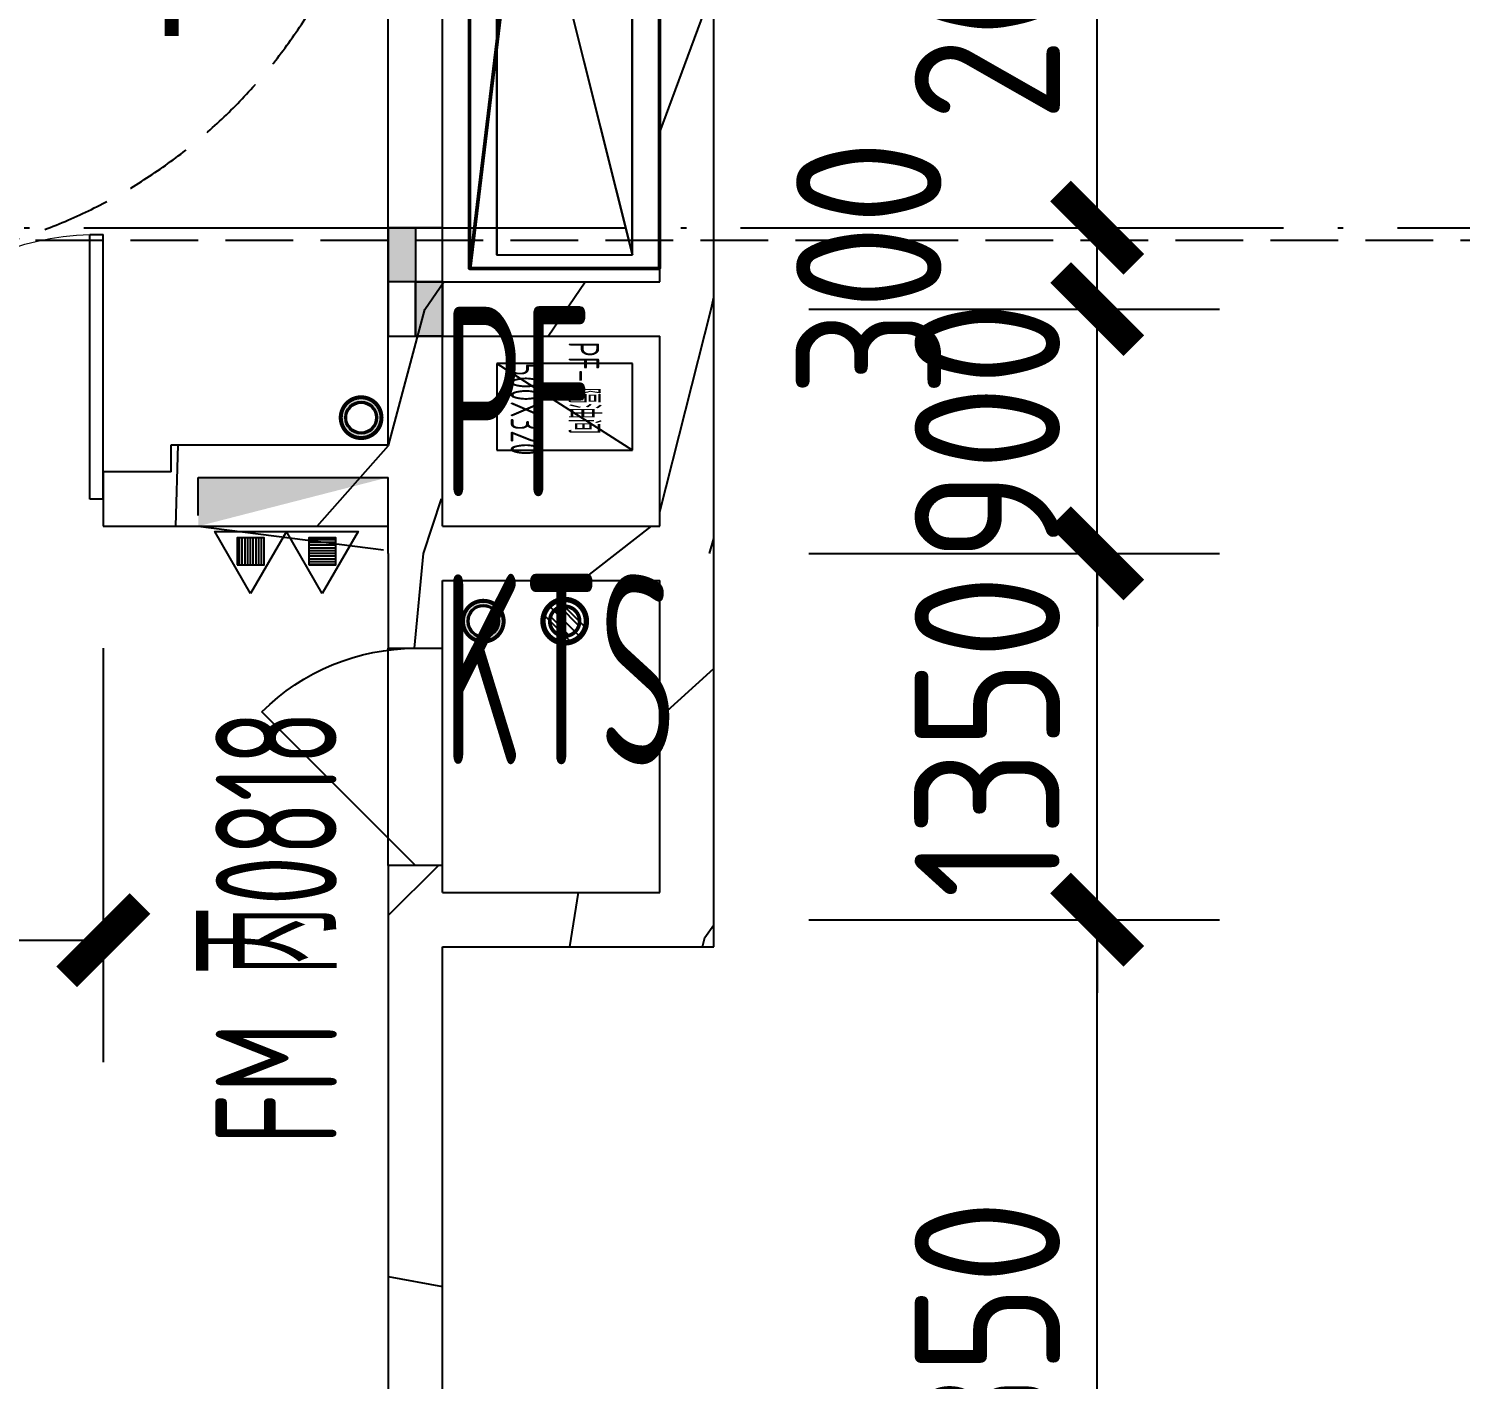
# Model space of a CAD drawing. Header units: inches. Extents: x 0 to 1813292486, y 0 to 3473589894.
# Drawn here: x 600425661 to 600430936, y 3473239974 to 3473244952 of the extents above; entities that cross this region are included whole.
import ezdxf
from ezdxf.enums import TextEntityAlignment as Align

# ---------------------------------------------------------------- set-up
doc = ezdxf.new("R2010")
doc.units = ezdxf.units.IN
doc.header["$LTSCALE"] = 1000
doc.header["$MEASUREMENT"] = 0
for name, pattern in [('AX-MALL-DIM-P02$0$DASH', [0.35, 0.25, -0.1]), ('AX-MALL-GIRD-200$0$DOTE', [2.4200000000000004, 2, -0.2, 0.02, -0.2]), ('AX-MALL-WALL-P02-QT$0$DASH', [0.35, 0.25, -0.1]), ('PX-MALL-P02-LG$0$DASHED', [0.75, 0.5, -0.25])]:
    doc.linetypes.add(name, pattern=pattern)
for name, color, linetype in [('A-Anno-Note', 241, 'Continuous'), ('AX-MALL-DIM-P02$0$A-Anno-Dims', 3, 'Continuous'), ('AX-MALL-DIM-P02$0$A-Detl-Patt', 8, 'Continuous'), ('AX-MALL-DIM-P02$0$A-Detl-Thin', 131, 'Continuous'), ('AX-MALL-GIRD-200$0$A-Grid', 222, 'AX-MALL-GIRD-200$0$DOTE'), ('AX-MALL-P02-200$0$A-Anno-Note', 241, 'Continuous'), ('AX-MALL-WALL-P02$0$A-Anno-Note', 241, 'Continuous'), ('AX-MALL-WALL-P02-QT$0$A-Accs', 181, 'Continuous'), ('AX-MALL-WALL-P02-QT$0$A-Anno-Dims', 3, 'Continuous'), ('AX-MALL-WALL-P02-QT$0$A-Anno-Note', 241, 'Continuous'), ('AX-MALL-WALL-P02-QT$0$A-Detl-Patt', 8, 'Continuous'), ('AX-MALL-WALL-P02-QT$0$A-Detl-Thin', 131, 'Continuous'), ('AX-MALL-WALL-P02-QT$0$A-Strs', 151, 'Continuous'), ('AX-MALL-WALL-P02-QT$0$A-Wall', 2, 'Continuous'), ('AX-MALL-WALL-P02-QT$0$A-Wall-Patt', 13, 'Continuous'), ('AX-MALL-WALL-P02-QT$0$A-Wind', 4, 'Continuous'), ('AX-MALL-WORD-P02$0$A-Wind-Iden', 11, 'Continuous'), ('AX-MALL-ZTKD-P02$0$A-Anno-Note', 241, 'Continuous'), ('MX-MALL-P02-LG$0$M-VT-DUCT-EAD', 4, 'Continuous'), ('MX-MALL-P02-LG$0$M-VT-DUCT-FLG', 40, 'Continuous'), ('MX-MALL-P02-LG$0$M-VT-TEXT', 21, 'Continuous'), ('PX-MALL-P02-LG$0$P-Drain-Fldr', 4, 'Continuous'), ('PX-MALL-P02-LG$0$P-Drain-Fldr-ARCH', 161, 'Continuous'), ('PX-MALL-P02-LG$0$P-Drain-Fldr-W100', 4, 'Continuous'), ('PX-MALL-P02-LG$0$P-Drain-Fldr-W50', 4, 'Continuous'), ('PX-MALL-P02-LG$0$P-Exsh', 31, 'Continuous'), ('PX-MALL-P02-LG$0$P-Hydt-Boxx', 221, 'Continuous'), ('PX-MALL-P02-LG$0$P-Hydt-Pipe', 221, 'Continuous'), ('PX-MALL-P02-LG$0$P-Pipe-Risr', 7, 'Continuous'), ('PX-MALL-P02-LG$0$P-Pipe-Risr-Arch', 6, 'Continuous'), ('PX-MALL-P02-LG$0$P-Pipe-Risr-W100', 6, 'Continuous'), ('PX-MALL-P02-LG$0$P-Pipe-Risr-W50', 6, 'Continuous'), ('PX-MALL-P02-LG$0$P-Wast-Pipe', 143, 'PX-MALL-P02-LG$0$DASHED'), ('SX-MALL-LT-TZ-2F(T)$0$SX-S1-TZ-(2F~3F)$0$TZ', 255, 'Continuous'), ('SX-MALL-LT-TZ-2F(T)$0$SX-S1-TZ-（-2F~-1F）$0$S-PATT-SOLD', 251, 'Continuous'), ('SX-MALL-NTKD-L-2F$0$S-HOLE', 5, 'Continuous'), ('SX-MALL-TZ-2F~3F$0$S-DIMS', 81, 'Continuous')]:
    doc.layers.add(name, color=color, linetype=linetype)
doc.styles.add('AX-MALL-DIM-P02$0$_TCH_DIM_T3', font='gbenor.shx')
doc.styles.add('AX-MALL-WALL-P02-QT$0$_TCH_DIM', font='gbenor.shx')
doc.styles.add('AX-MALL-WALL-P02-QT$0$STANDARD', font='gbenor.shx', dxfattribs={"bigfont": 'gbcbig.shx'})
doc.styles.add('AX-MALL-WORD-P02$0$_TCH_WINDOW', font='gbenor.shx', dxfattribs={"bigfont": 'gbcbig.shx'})
doc.styles.add('MX-MALL-P02-LG$0$_THVAC_WIN', font='gbenor.shx', dxfattribs={"bigfont": 'gbcbig.shx'})
doc.styles.add('PX-MALL-P02-LG$0$jzfz', font='gbenor.shx', dxfattribs={"bigfont": 'gbcbig.shx'})
doc.dimstyles.new('AX-MALL-DIM-P02$0$_TCH_ARCH&&180', dxfattribs={"dimtxt": 535.5, "dimasz": 270, "dimexe": 450, "dimexo": 450, "dimgap": 137.25, "dimtad": 1, "dimdec": 0, "dimzin": 0, "dimdsep": 46, "dimtxsty": 'AX-MALL-DIM-P02$0$_TCH_DIM_T3', "dimblk": 'AX-MALL-DIM-P02$0$_ArchTick', "dimcen": 0.09, "dimclrt": 7, "dimazin": 2, "dimtfac": 1, "dimtdec": 0, "dimtix": 1, "dimtmove": 2, "dimatfit": 3, "dimfxl": 500, "dimtolj": 1, "dimtzin": 0, "dimarcsym": 0})
pattern_1 = [(45, (0, 359.0227), (-353.55353201463, 353.55353201463), [])]

# ---------------------------------------------------------------- blocks, each defined once
blk = doc.blocks.new('AX-MALL-WORD-P02')
at = {"layer": 'AX-MALL-WORD-P02$0$A-Wind-Iden', "style": 'AX-MALL-WORD-P02$0$_TCH_WINDOW', "width": 0.7}
for s, height, p in [('0818', 446.25, (600250033.8630092, 3473153109.699843)), ('丙', 506.3829787234042, (600249943.7859184, 3473152867.901194)), ('FM', 446.25, (600249725.6901741, 3473152282.455373))]:
    blk.add_text(s, height=height, rotation=69.5681615432346, dxfattribs=at).set_placement(p)
blk = doc.blocks.new('AX-MALL-GIRD-200')
at = {"layer": 'AX-MALL-GIRD-200$0$A-Grid'}
blk.add_line((600229622.1740841, 3473163378.493353), (600587518.1781827, 3473030051.730071), dxfattribs=at)
blk = doc.blocks.new('MX-MALL-P02-LG')
at = {"layer": 'MX-MALL-P02-LG$0$M-VT-DUCT-EAD'}
for p, q in [((600252120.2007791, 3473157024.875878), (600251422.0151142, 3473155150.699585)), ((600252120.7498498, 3473157024.671335), (600251422.564185, 3473155150.495042)), ((600251890.5591874, 3473154976.153169), (600252588.7448523, 3473156850.329462)), ((600251891.1082582, 3473154975.948626), (600252589.293923, 3473156850.124918)), ((600251422.0151142, 3473155150.699585), (600251890.5591874, 3473154976.153169)), ((600251422.564185, 3473155150.495042), (600251891.1082582, 3473154975.948626)), ((600251283.1984646, 3473154775.522157), (600251171.4887576, 3473154475.65395)), ((600251751.7425375, 3473154600.975739), (600251283.1984646, 3473154775.522157)), ((600251640.0328305, 3473154301.107533), (600251751.7425375, 3473154600.975739)), ((600251171.4887576, 3473154475.65395), (600251640.0328305, 3473154301.107533))]:
    blk.add_line(p, q, dxfattribs=at)
at = {"layer": 'MX-MALL-P02-LG$0$M-VT-DUCT-FLG'}
for p, q in [((600252120.2007791, 3473157024.875878), (600251890.5591874, 3473154976.153169)), ((600252120.7498498, 3473157024.671335), (600251891.1082582, 3473154975.948626)), ((600251283.1984646, 3473154775.522157), (600251640.0328305, 3473154301.107533))]:
    blk.add_line(p, q, dxfattribs=at)
at = {"layer": 'MX-MALL-P02-LG$0$M-VT-TEXT', "style": 'MX-MALL-P02-LG$0$_THVAC_WIN', "width": 0.7}
for s, p in [('500X320', (600251331.7006187, 3473154759.382869, -8999.999999999996)), ('PF-', (600251558.9360504, 3473154758.412756, -8999.999999999996)), ('隔油间', (600251499.5460796, 3473154598.989153, -8999.999999999996))]:
    blk.add_text(s, height=112.658227848101, rotation=249.5681611620585, dxfattribs=at).set_placement(p)
blk = doc.blocks.new('SX-MALL-LT-TZ-2F(T)$0$SX-S1-TZ-（-2F~-1F）$0$55')
at = {"layer": 'SX-MALL-LT-TZ-2F(T)$0$SX-S1-TZ-（-2F~-1F）$0$S-PATT-SOLD'}
h = blk.add_hatch(color=251, dxfattribs=at)
h.dxf.hatch_style = 1
h.paths.add_polyline_path([(-77686.27864599228, -69171.32194757462), (-77486.27864456177, -69171.3219474554), (-77486.27864456177, -69271.32194751501), (-77686.27864551544, -69271.32194757462)])
h = blk.add_hatch(color=251, dxfattribs=at)
h.dxf.hatch_style = 1
h.paths.add_polyline_path([(-77886.27864646912, -69271.32194751501), (-77686.2786450386, -69271.32194751501), (-77686.27864456177, -69371.3219473958), (-77886.27864551544, -69371.3219473958)])
for p, q in [((-77686.2786450386, -69171.32194757462), (-77686.27864456177, -69371.3219474554)), ((-77886.27864551544, -69271.32194751501), (-77486.27864456177, -69271.32194751501))]:
    blk.add_line(p, q)
for points in [[(-77886.27864408493, -69371.32194751501), (-77486.27864408493, -69371.3219474554), (-77486.27864408493, -69171.3219474554), (-77886.27864456177, -69171.32194757462)], [(-77686.27864599228, -69171.32194757462), (-77486.27864456177, -69171.3219474554), (-77486.27864456177, -69271.32194751501), (-77686.27864551544, -69271.32194757462)], [(-77886.27864646912, -69271.32194751501), (-77686.2786450386, -69271.32194751501), (-77686.27864456177, -69371.3219473958), (-77886.27864551544, -69371.3219473958)]]:
    blk.add_lwpolyline(points, close=True)
blk = doc.blocks.new('SX-MALL-LT-TZ-2F(T)')
at = {"layer": 'SX-MALL-LT-TZ-2F(T)$0$SX-S1-TZ-(2F~3F)$0$TZ', "rotation": 249.5681613253223}
blk.add_blockref('SX-MALL-LT-TZ-2F(T)$0$SX-S1-TZ-（-2F~-1F）$0$55', (600288900.685522, 3473058180.295213), dxfattribs=at)
blk = doc.blocks.new('SX-MALL-TZ-2F~3F')
at = {"layer": 'SX-MALL-TZ-2F~3F$0$S-DIMS', "rotation": 1.387142046460944e-06}
blk.add_blockref('SX-MALL-LT-TZ-2F(T)', (84.08594870567322, -14.53440642356873), dxfattribs=at)
blk = doc.blocks.new('SX-MALL-NTKD-L-2F')
at = {"layer": 'SX-MALL-NTKD-L-2F$0$S-HOLE', "lineweight": 50, "elevation": 2999.999999999998}
blk.add_lwpolyline([(600252043.9464222, 3473157106.6394), (600252699.9081191, 3473156862.27442), (600251966.8131707, 3473154894.389307), (600251310.8514737, 3473155138.754287)], close=True, dxfattribs=at)
blk.add_lwpolyline([(600252699.6839308, 3473156861.67262), (600252160.5976527, 3473156783.125941), (600251311.9496446, 3473155138.345055)], dxfattribs=at)
blk = doc.blocks.new('SX-MALL-NTKD-2F')
blk.add_blockref('SX-MALL-NTKD-L-2F', (0, 0))
blk = doc.blocks.new('AX-MALL-WALL-P02-QT$0$$DorLib2D$00000002')
for p, q in [((-0.5, -5.684341886080802e-17), (-0.5000000000000007, 0.4875)), ((-0.4750000000000007, 0.4875), (-0.5000000000000007, 0.4875)), ((-0.475, -2.842170943040401e-17), (-0.4750000000000007, 0.4875)), ((0.475, -2.842170943040401e-17), (0.4750000000000007, 0.4875)), ((0.4750000000000007, 0.4875), (0.5000000000000007, 0.4875)), ((0.5, -5.684341886080802e-17), (0.5000000000000007, 0.4875)), ((-0.5, -5.684341886080802e-17), (-0.475, -2.842170943040401e-17)), ((0.5, -5.684341886080802e-17), (0.475, -2.842170943040401e-17))]:
    blk.add_line(p, q)
at = {"lineweight": 13}
for centre, start, end in [((-0.4875, -4.263256414560601e-17), 0, 88.53071641864632), ((0.4875, -4.263256414560601e-17), 91.4692835813537, 180)]:
    blk.add_arc(centre, 0.4875, start, end, dxfattribs=at)
blk = doc.blocks.new('AX-MALL-WALL-P02-QT$0$$DorLib2D$00000114')
at = {"color": 0}
blk.add_line((0.4999999999999964, 3.552713678800501e-15), (-0.2071067811864751, 0.7071067811864857), dxfattribs=at)
blk.add_arc((0.5000000000013856, -1.154631945610163e-12), 1.000000000001696, 135, 180, dxfattribs=at)
blk = doc.blocks.new('AX-MALL-WALL-P02-QT')
at = {"layer": 'AX-MALL-WALL-P02-QT$0$A-Wall-Patt'}
h = blk.add_hatch(dxfattribs=at)
h.set_pattern_fill('普通砖', color=256, scale=200, style=0)
h.set_pattern_definition(pattern_1)
h.paths.add_polyline_path([(600251103.4047527, 3473155055.964994), (600251200.786579, 3473155126.400953), (600251951.3358297, 3473157141.139562), (600251923.7725698, 3473157258.121233), (600251798.8274838, 3473157304.666944), (600250978.4596666, 3473155102.510705)])
h = blk.add_hatch(dxfattribs=at)
h.set_pattern_fill('普通砖', color=256, scale=200, style=0)
h.set_pattern_definition(pattern_1)
h.paths.add_polyline_path([(600251978.0203563, 3473154730.145017), (600252102.9654424, 3473154683.599306), (600252923.3332597, 3473156885.755546), (600252798.3881737, 3473156932.301257), (600252701.0063474, 3473156861.865298), (600251950.4570963, 3473154847.126687)])
h = blk.add_hatch(dxfattribs=at)
h.set_pattern_fill('普通砖', color=256, scale=200, style=0)
h.set_pattern_definition(pattern_1)
h.paths.add_polyline_path([(600251103.4047527, 3473155055.964994), (600251130.9680127, 3473154938.983324), (600251880.63853, 3473154659.709058), (600251978.0203563, 3473154730.145017), (600251950.4570963, 3473154847.126687), (600251200.786579, 3473155126.400953)])
h = blk.add_hatch(dxfattribs=at)
h.set_pattern_fill('普通砖', color=256, scale=200, style=0)
h.set_pattern_definition(pattern_1)
h.paths.add_polyline_path([(600250808.2033181, 3473154454.511513), (600250921.5119765, 3473154376.72953), (600251130.9680127, 3473154938.983324), (600251103.4047527, 3473155055.964994), (600250978.4596666, 3473155102.510705), (600250803.9129136, 3473154633.965726)])
h = blk.add_hatch(dxfattribs=at)
h.set_pattern_fill('普通砖', color=256, scale=200, style=0)
h.set_pattern_definition(pattern_1)
h.paths.add_polyline_path([(600250019.3331133, 3473154819.531177), (600249785.0610764, 3473154906.804385), (600249715.2425101, 3473154719.386755), (600249949.514547, 3473154632.113547)])
h = blk.add_hatch(dxfattribs=at)
h.set_pattern_fill('普通砖', color=256, scale=200, style=0)
h.set_pattern_definition(pattern_1)
h.paths.add_polyline_path([(600250054.2423964, 3473154913.239991), (600249949.5145469, 3473154632.113547), (600250699.185064, 3473154352.839282), (600250808.203318, 3473154454.511513), (600250803.9129136, 3473154633.965726)])
h = blk.add_hatch(dxfattribs=at)
h.set_pattern_fill('普通砖', color=256, scale=200, style=0)
h.set_pattern_definition(pattern_1)
h.paths.add_polyline_path([(600251663.8364702, 3473153886.764779), (600251788.7815564, 3473153840.219068), (600252102.9654424, 3473154683.599306), (600251978.0203563, 3473154730.145017), (600251880.63853, 3473154659.709058), (600251636.2732103, 3473154003.746449)])
h = blk.add_hatch(dxfattribs=at)
h.set_pattern_fill('普通砖', color=256, scale=200, style=0)
h.set_pattern_definition(pattern_1)
h.paths.add_polyline_path([(600250789.2208667, 3473154212.584755), (600250886.6026931, 3473154283.020715), (600250921.5119766, 3473154376.72953), (600250808.203318, 3473154454.511513), (600250699.185064, 3473154352.839282), (600250664.2757803, 3473154259.130466)])
h = blk.add_hatch(dxfattribs=at)
h.set_pattern_fill('普通砖', color=256, scale=200, style=0)
h.set_pattern_definition(pattern_1)
h.paths.add_polyline_path([(600250789.2208667, 3473154212.584755), (600250816.7841266, 3473154095.603086), (600251566.4546438, 3473153816.32882), (600251663.8364702, 3473153886.764779), (600251636.2732103, 3473154003.746449), (600250886.6026931, 3473154283.020715)])
h = blk.add_hatch(dxfattribs=at)
h.set_pattern_fill('普通砖', color=256, scale=200, style=0)
h.set_pattern_definition(pattern_1)
h.paths.add_polyline_path([(600250664.2757804, 3473154259.130466), (600250542.0932894, 3473153931.149615), (600250729.5109186, 3473153861.331048), (600250816.7841266, 3473154095.603086), (600250789.2208667, 3473154212.584755)])
h = blk.add_hatch(dxfattribs=at)
h.set_pattern_fill('普通砖', color=256, scale=200, style=0)
h.set_pattern_definition(pattern_1)
h.paths.add_polyline_path([(600251164.9978874, 3473152738.677451), (600251282.5969505, 3473152481.441255), (600251788.7815565, 3473153840.219068), (600251663.8364701, 3473153886.764779), (600251566.4546438, 3473153816.32882)])
h = blk.add_hatch(dxfattribs=at)
h.set_pattern_fill('普通砖', color=256, scale=200, style=0)
h.set_pattern_definition(pattern_1)
h.paths.add_polyline_path([(600250415.32737, 3473153017.951716), (600250450.2366531, 3473153111.660531), (600250262.8190237, 3473153181.479097), (600250193.0004576, 3473152994.061468), (600250317.9455438, 3473152947.515757)])
h = blk.add_hatch(dxfattribs=at)
h.set_pattern_fill('普通砖', color=256, scale=200, style=0)
h.set_pattern_definition(pattern_1)
h.paths.add_polyline_path([(600250317.9455438, 3473152947.515757), (600250345.5088037, 3473152830.534087), (600251282.5969505, 3473152481.441255), (600251164.9978874, 3473152738.677451), (600250415.32737, 3473153017.951716)])
h = blk.add_hatch(dxfattribs=at)
h.set_pattern_fill('普通砖', color=256, scale=200, style=0)
h.set_pattern_definition(pattern_1)
h.paths.add_polyline_path([(600250193.0004576, 3473152994.061468), (600249459.9055113, 3473151026.176361), (600249647.3231406, 3473150956.357795), (600250345.5088037, 3473152830.534087), (600250317.9455438, 3473152947.515757)])
at = {"layer": 'AX-MALL-WALL-P02-QT$0$A-Strs', "linetype": 'AX-MALL-WALL-P02-QT$0$DASH'}
blk.add_lwpolyline([(600251718.5361152, 3473157089.136692, -0.4142135621634755), (600249210.4832196, 3473155942.545837), (600249023.0655909, 3473156012.364404, -0.4142135621629859), (600247876.4747329, 3473158520.417296, -0.4142135621629859)], format="xyb", dxfattribs=at)
at = {"layer": 'AX-MALL-WALL-P02-QT$0$A-Wall'}
for p, q in [((600250978.4596666, 3473155102.510705), (600251798.8274838, 3473157304.666944)), ((600251200.786579, 3473155126.400953), (600251951.3358297, 3473157141.139562)), ((600251950.4570963, 3473154847.126687), (600252701.0063474, 3473156861.865298)), ((600252102.9654424, 3473154683.599306), (600252923.3332597, 3473156885.755546)), ((600251200.786579, 3473155126.400953), (600251950.4570963, 3473154847.126687)), ((600250803.9129136, 3473154633.965726), (600250978.4596666, 3473155102.510705)), ((600249785.0610764, 3473154906.804385), (600249715.2425101, 3473154719.386755)), ((600250019.3331133, 3473154819.531177), (600249785.0610764, 3473154906.804385)), ((600250019.3331133, 3473154819.531177), (600250054.2423964, 3473154913.239991)), ((600250054.2423964, 3473154913.239991), (600250803.9129136, 3473154633.965726)), ((600250921.5119765, 3473154376.72953), (600251130.9680127, 3473154938.983324)), ((600251130.9680127, 3473154938.983324), (600251880.63853, 3473154659.709058)), ((600249715.2425101, 3473154719.386755), (600249949.514547, 3473154632.113547)), ((600251636.2732103, 3473154003.746449), (600251880.63853, 3473154659.709058)), ((600251788.7815564, 3473153840.219068), (600252102.9654424, 3473154683.599306)), ((600249949.5145469, 3473154632.113547), (600250699.185064, 3473154352.839282)), ((600250886.6026931, 3473154283.020715), (600250921.5119766, 3473154376.72953)), ((600250664.2757803, 3473154259.130466), (600250699.185064, 3473154352.839282)), ((600250886.6026931, 3473154283.020715), (600251636.2732103, 3473154003.746449)), ((600250664.2757804, 3473154259.130466), (600250542.0932894, 3473153931.149615)), ((600250729.5109186, 3473153861.331048), (600250816.7841266, 3473154095.603086)), ((600250816.7841266, 3473154095.603086), (600251566.4546438, 3473153816.32882)), ((600250542.0932894, 3473153931.149615), (600250729.5109186, 3473153861.331048)), ((600251164.9978874, 3473152738.677451), (600251566.4546438, 3473153816.32882)), ((600251282.5969505, 3473152481.441255), (600251788.7815565, 3473153840.219068)), ((600250262.8190237, 3473153181.479097), (600250193.0004576, 3473152994.061468)), ((600250450.2366531, 3473153111.660531), (600250262.8190237, 3473153181.479097)), ((600250415.32737, 3473153017.951716), (600250450.2366531, 3473153111.660531)), ((600250415.32737, 3473153017.951716), (600251164.9978874, 3473152738.677451)), ((600250193.0004576, 3473152994.061468), (600249459.9055113, 3473151026.176361)), ((600249647.3231406, 3473150956.357795), (600250345.5088037, 3473152830.534087)), ((600250345.5088037, 3473152830.534087), (600251282.5969505, 3473152481.441255))]:
    blk.add_line(p, q, dxfattribs=at)
at = {"layer": 'AX-MALL-WALL-P02-QT$0$A-Wind'}
for p, q in [((600250262.8190237, 3473153181.479097), (600250542.0932893, 3473153931.149614)), ((600250450.236653, 3473153111.660531), (600250729.5109185, 3473153861.331048))]:
    blk.add_line(p, q, dxfattribs=at)
at = {"layer": 'AX-MALL-WALL-P02-QT$0$A-Anno-Dims'}
blk.add_blockref('SX-MALL-NTKD-2F', (0, 0), dxfattribs=at)
at = {"layer": 'AX-MALL-WALL-P02-QT$0$A-Detl-Patt'}
blk.add_blockref('SX-MALL-TZ-2F~3F', (0, 0), dxfattribs=at)
at = {"layer": 'AX-MALL-WALL-P02-QT$0$A-Detl-Thin'}
blk.add_blockref('MX-MALL-P02-LG', (0, 0), dxfattribs=at)
at = {"layer": 'AX-MALL-WALL-P02-QT$0$A-Wind'}
blk.add_blockref('AX-MALL-GIRD-200', (0, 0), dxfattribs=at)
at = {"layer": 'AX-MALL-WALL-P02-QT$0$A-Wind', "zscale": 200}
for name, p, xscale, yscale, rotation in [('AX-MALL-WALL-P02-QT$0$$DorLib2D$00000002', (600248813.0636464, 3473155162.188402), -2000, 2000, 339.5681613061481), ('AX-MALL-WALL-P02-QT$0$$DorLib2D$00000114', (600250496.1649711, 3473153521.405073), -800, 800, 69.56816130407995)]:
    blk.add_blockref(name, p, dxfattribs=dict(at, xscale=xscale, yscale=yscale, rotation=rotation))
at = {"layer": 'AX-MALL-WALL-P02-QT$0$A-Accs', "style": 'AX-MALL-WALL-P02-QT$0$STANDARD', "width": 0.6}
for s, p in [('PF', (600250925.2295275, 3473154384.512972)), ('KTS', (600250581.0389514, 3473153460.584207))]:
    blk.add_text(s, height=699.9999999999998, rotation=339.5681613092246, dxfattribs=at).set_placement(p)
at = {"layer": 'AX-MALL-WALL-P02-QT$0$A-Anno-Note', "style": 'AX-MALL-WALL-P02-QT$0$_TCH_DIM', "width": 0.7}
blk.add_text('下', height=675.177304964539, rotation=339.5681613092755, dxfattribs=at).set_placement((600250317.1858921, 3473156501.146473))
blk = doc.blocks.new('AX-MALL-WALL-P02')
at = {"layer": 'AX-MALL-WALL-P02$0$A-Anno-Note'}
blk.add_blockref('AX-MALL-WORD-P02', (0, 0), dxfattribs=at)
blk.add_blockref('AX-MALL-WALL-P02-QT', (0, 0), dxfattribs=at)
blk = doc.blocks.new('PX-MALL-P02-LG$0$XHS1')
at = {"layer": 'PX-MALL-P02-LG$0$P-Hydt-Boxx', "ltscale": 0.7}
for p, q in [((350.0030006170273, 240), (-332.898939371109, 327.2950124740601)), ((350.0030006170273, 240), (-349.9969996213913, 240)), ((-349.9969997406006, 239.9999995231628), (-349.9969996213913, 60)), ((350.0030003786087, 200), (350.003000497818, 60)), ((350.0030006170273, 60), (-349.996999502182, 60))]:
    blk.add_line(p, q, dxfattribs=at)
blk.add_solid([(350.0030006170273, 240), (350.0030002593994, 60.00000047683716), (-349.9969996213913, 60)], dxfattribs=at)
blk = doc.blocks.new('PX-MALL-P02-LG$0$MHQ')
at = {"layer": 'PX-MALL-P02-LG$0$P-Exsh', "ltscale": 0.7}
h = blk.add_hatch(dxfattribs=at)
h.set_pattern_fill('ANSI31', color=256, scale=25, style=0)
h.set_pattern_definition([(45, (-160019.2306599375, -42228.3236173685), (-28.0633003783411, 28.0633003783411), [])])
h.paths.add_polyline_path([(-75.0000000015425, 185.1731819980414), (75, 185.1731819980414), (75, 35.17318199802685), (-75.0000000015425, 35.17318199802685)])
for points in [[(0, 346.4101615137042), (-200, -1.455191522836685e-11), (200, -1.455191522836685e-11)], [(0, 346.4101615137042), (-200, -1.455191522836685e-11), (200, -1.455191522836685e-11)], [(0, 346.4101615137042), (-200, -1.455191522836685e-11), (200, -1.455191522836685e-11)], [(-75.0000000015425, 185.1731819980414), (75, 185.1731819980414), (75, 35.17318199802685), (-75.0000000015425, 35.17318199802685)]]:
    blk.add_lwpolyline(points, close=True, dxfattribs=at)
blk = doc.blocks.new('PX-MALL-P02-LG$0$20200929200250')
at = {"layer": 'PX-MALL-P02-LG$0$P-Exsh', "ltscale": 0.7, "xscale": 0.6600000001490116, "yscale": 0.6600000001490116, "zscale": 0.6600000001490116}
for p in [(-132.0000001192093, 40), (131.9999997615814, 40)]:
    blk.add_blockref('PX-MALL-P02-LG$0$MHQ', p, dxfattribs=at)
blk = doc.blocks.new('PX-MALL-P02-LG$0$20211220143732')
at = {"layer": 'PX-MALL-P02-LG$0$P-Exsh'}
blk.add_blockref('PX-MALL-P02-LG$0$20200929200250', (-374.9999999407155, 219.6219584928522), dxfattribs=at)
at = {"layer": 'PX-MALL-P02-LG$0$P-Hydt-Boxx', "ltscale": 0.7, "xscale": -1}
blk.add_blockref('PX-MALL-P02-LG$0$XHS1', (-349.9969999989844, 0), dxfattribs=at)
blk = doc.blocks.new('PX-MALL-P02-LG$0$P-Risr')
at = {"layer": 'PX-MALL-P02-LG$0$P-Pipe-Risr-W50'}
h = blk.add_hatch(color=0, dxfattribs=at)
edge = h.paths.add_edge_path()
edge.add_ellipse((0, 0), major_axis=(47.05795628796547, 47.05795628796547), ratio=0.9999999999999695, start_angle=225.0000000000009, end_angle=405.0000000000009, ccw=False)
edge.add_ellipse((0, 0), major_axis=(47.05795628796764, 47.05795628796764), ratio=0.9999999999998785, start_angle=133.9675974886221, end_angle=225.0000000000035, ccw=False)
edge.add_line((-66.53919663240958, 1.199087783927098), (-54.4367953546693, 1.199087783927098))
edge.add_ellipse((0, 0), major_axis=(-38.50196423560672, 38.50196423560672), ratio=0.9999999999999859, start_angle=43.73814098242129, end_angle=134.9999999999996)
edge.add_ellipse((0, 0), major_axis=(38.50196423561096, 38.50196423561096), ratio=0.9999999999998216, start_angle=225.0000000000051, end_angle=405.0000000000051)
edge.add_ellipse((0, 0), major_axis=(38.50196423560679, 38.50196423560679), ratio=0.9999999999999831, start_angle=45.00000000000048, end_angle=133.7381409824204)
edge.add_line((-54.43679535467527, 1.199087783927098), (-66.53919663241555, 1.199087783927098))
edge.add_ellipse((0, 0), major_axis=(-47.05795628796762, 47.05795628796762), ratio=0.9999999999998742, start_angle=-45.00000000000358, end_angle=43.967597488629224, ccw=False)
at = {"layer": 'PX-MALL-P02-LG$0$P-Pipe-Risr-Arch', "ltscale": 0.7}
blk.add_circle((0, 0), 59.29000000000001, dxfattribs=at)
at = {"layer": 'PX-MALL-P02-LG$0$P-Pipe-Risr-W100', "color": 0, "const_width": 15}
blk.add_lwpolyline([(-75, 0, 1), (75, 0, 1)], format="xyb", close=True, dxfattribs=at)
at = {"layer": 'PX-MALL-P02-LG$0$P-Pipe-Risr-W50'}
blk.add_circle((0, 0), 54.45000000000001, dxfattribs=at)
at = {"layer": 'PX-MALL-P02-LG$0$P-Pipe-Risr', "style": 'PX-MALL-P02-LG$0$jzfz', "width": 0.6, "flags": 1}
for tag, p in [('SYS-MARK', (0.3310501334344735, -45.65933377496549)), ('RANGE', (0.3337570973526454, -45.67887874227017))]:
    blk.add_attdef(tag, text='', height=0.015625, dxfattribs=at).set_placement(p, align=Align.MIDDLE)
blk = doc.blocks.new('PX-MALL-P02-LG$0$A$C5A9C1854')
at = {"layer": 'PX-MALL-P02-LG$0$P-Drain-Fldr-W50', "ltscale": 0.7}
for p, q in [((16.81565596797736, -52.36634142627008), (-52.36634142621187, 16.81565596791916)), ((38.89087296527578, -38.89087296521757), (-38.89087296527578, 38.89087296521757)), ((52.36634142632829, -16.81565596791916), (-16.81565596786095, 52.36634142627008))]:
    blk.add_line(p, q, dxfattribs=at)
at = {"layer": 'PX-MALL-P02-LG$0$P-Drain-Fldr-W50', "ltscale": 0.7, "const_width": 13.75}
blk.add_lwpolyline([(-54.99999999994179, 0, 1), (55.00000000005821, 0, 1)], format="xyb", close=True, dxfattribs=at)
blk = doc.blocks.new('PX-MALL-P02-LG$0$A$C7D2520B3')
at = {"layer": 'PX-MALL-P02-LG$0$P-Drain-Fldr', "ltscale": 0.7}
for p, q in [((58.33630944791366, -58.33630944788456), (-58.33630944791366, 58.33630944788456)), ((78.54951213949244, -25.22348395187873), (-25.22348395179142, 78.54951213940512)), ((25.22348395196605, -78.54951213940512), (-78.54951213931781, 25.22348395187873))]:
    blk.add_line(p, q, dxfattribs=at)
at = {"layer": 'PX-MALL-P02-LG$0$P-Drain-Fldr', "ltscale": 0.7, "const_width": 20}
blk.add_lwpolyline([(5.820766091346741e-11, -80, 1), (5.820766091346741e-11, 80, 1)], format="xyb", close=True, dxfattribs=at)
blk = doc.blocks.new('PX-MALL-P02-LG$0$A$C2257314B')
at = {"layer": 'PX-MALL-P02-LG$0$P-Drain-Fldr-ARCH', "ltscale": 0.7}
for p, q in [((16.81565596797736, -52.36634142627008), (-52.36634142621187, 16.81565596791916)), ((38.89087296527578, -38.89087296521757), (-38.89087296527578, 38.89087296521757)), ((52.36634142632829, -16.81565596791916), (-16.81565596786095, 52.36634142627008))]:
    blk.add_line(p, q, dxfattribs=at)
for start, end in [(0, 180), (180, 0)]:
    blk.add_arc((5.820766091346741e-11, -1.77635683940025e-15), 55, start, end, dxfattribs=at)
blk = doc.blocks.new('PX-MALL-P02-LG$0$P-Drain-Fldr')
blk.add_blockref('PX-MALL-P02-LG$0$A$C2257314B', (0, 0))
at = {"layer": 'PX-MALL-P02-LG$0$P-Drain-Fldr-W100'}
blk.add_blockref('PX-MALL-P02-LG$0$A$C7D2520B3', (0, 0), dxfattribs=at)
at = {"layer": 'PX-MALL-P02-LG$0$P-Drain-Fldr-W50'}
blk.add_blockref('PX-MALL-P02-LG$0$A$C5A9C1854', (0, 0), dxfattribs=at)
blk = doc.blocks.new('PX-MALL-P02-LG')
at = {"layer": 'PX-MALL-P02-LG$0$P-Drain-Fldr', "xscale": -1, "rotation": 69.56816148832748}
blk.add_blockref('PX-MALL-P02-LG$0$P-Drain-Fldr', (600251186.1102072, 3473153797.948997), dxfattribs=at)
at = {"layer": 'PX-MALL-P02-LG$0$P-Exsh', "xscale": -0.9999999999999991, "rotation": 159.5681608586283}
blk.add_blockref('PX-MALL-P02-LG$0$20211220143732', (600250782.9673443, 3473154577.740438), dxfattribs=at)
at = {"layer": 'PX-MALL-P02-LG$0$P-Hydt-Pipe', "color": 221, "rotation": 69.56816147120168}
blk.add_blockref('PX-MALL-P02-LG$0$P-Risr', (600250745.113382, 3473154762.583822), dxfattribs=at)
at = {"layer": 'PX-MALL-P02-LG$0$P-Wast-Pipe', "ltscale": 0.7, "xscale": -1, "rotation": 159.5681613100558}
blk.add_blockref('PX-MALL-P02-LG$0$P-Risr', (600250904.9837619, 3473153902.676846), dxfattribs=at)
blk = doc.blocks.new('AX-MALL-ZTKD-P02')
at = {"layer": 'AX-MALL-ZTKD-P02$0$A-Anno-Note'}
blk.add_blockref('AX-MALL-GIRD-200', (0, 0), dxfattribs=at)
blk = doc.blocks.new('AX-MALL-DIM-P02$0$_ArchTick')
at = {"color": 0, "linetype": 'ByBlock', "const_width": 0.4}
blk.add_lwpolyline([(-0.5, -0.5), (0.5, 0.5)], dxfattribs=at)
blk = doc.blocks.new('*D496')
at = {"layer": 'AX-MALL-DIM-P02$0$A-Anno-Dims', "color": 0, "lineweight": -2, "transparency": 16777216}
for p, q in [((600253251.3202901, 3473156763.570753), (600254668.253585, 3473156235.721524)), ((600253530.9236139, 3473154471.782598), (600254246.563919, 3473156392.813298)), ((600252535.6799853, 3473154842.540053), (600253952.6132799, 3473154314.690824))]:
    blk.add_line(p, q, dxfattribs=at)
at = {"layer": 'AX-MALL-DIM-P02$0$A-Anno-Dims', "color": 0, "lineweight": -2, "transparency": 16777216, "xscale": 270, "yscale": 270, "zscale": 270}
for p, rotation in [((600254246.563919, 3473156392.813298), 69.56816130169453), ((600253530.9236139, 3473154471.782598), 249.5681613016945)]:
    blk.add_blockref('AX-MALL-DIM-P02$0$_ArchTick', p, dxfattribs=dict(at, rotation=rotation))
at = {"layer": 'AX-MALL-DIM-P02$0$A-Anno-Dims', "color": 7, "transparency": 16777216, "insert": (600253509.2230668, 3473155573.680544), "char_height": 535.5, "attachment_point": 5, "rotation": 69.56816130169453, "style": 'AX-MALL-DIM-P02$0$_TCH_DIM_T3'}
blk.add_mtext('\\A1;2050', dxfattribs=at)
blk = doc.blocks.new('*D497')
at = {"layer": 'AX-MALL-DIM-P02$0$A-Anno-Dims', "color": 0, "lineweight": -2, "transparency": 16777216}
for p, q in [((600252535.679985, 3473154842.540051), (600253952.6132798, 3473154314.690822)), ((600252430.9524734, 3473154561.414515), (600253847.8857682, 3473154033.565285)), ((600253426.1961021, 3473154190.65706), (600253530.9236138, 3473154471.782596))]:
    blk.add_line(p, q, dxfattribs=at)
at = {"layer": 'AX-MALL-DIM-P02$0$A-Anno-Dims', "color": 0, "lineweight": -2, "transparency": 16777216, "xscale": 270, "yscale": 270, "zscale": 270}
for p, rotation in [((600253530.9236138, 3473154471.782596), 69.56816129742006), ((600253426.1961021, 3473154190.65706), 249.5681612974201)]:
    blk.add_blockref('AX-MALL-DIM-P02$0$_ArchTick', p, dxfattribs=dict(at, rotation=rotation))
at = {"layer": 'AX-MALL-DIM-P02$0$A-Anno-Dims', "color": 7, "transparency": 16777216, "insert": (600252690.0001822, 3473154624.981446), "char_height": 535.5, "attachment_point": 5, "rotation": 69.56816129742006, "style": 'AX-MALL-DIM-P02$0$_TCH_DIM_T3'}
blk.add_mtext('\\A1;300', dxfattribs=at)
blk = doc.blocks.new('*D498')
at = {"layer": 'AX-MALL-DIM-P02$0$A-Anno-Dims', "color": 0, "lineweight": -2, "transparency": 16777216}
for p, q in [((600252430.9524734, 3473154561.414515), (600253847.885768, 3473154033.565286)), ((600253426.196102, 3473154190.65706), (600253520.4511665, 3473154443.67086)), ((600253112.012215, 3473153347.27682), (600253426.196102, 3473154190.65706)), ((600252116.7685864, 3473153718.034275), (600253533.701881, 3473153190.185045)), ((600253112.012215, 3473153347.27682), (600253017.7571503, 3473153094.26302))]:
    blk.add_line(p, q, dxfattribs=at)
at = {"layer": 'AX-MALL-DIM-P02$0$A-Anno-Dims', "color": 0, "lineweight": -2, "transparency": 16777216, "xscale": 270, "yscale": 270, "zscale": 270}
for p, rotation in [((600253426.196102, 3473154190.65706), 249.5681613029205), ((600253112.012215, 3473153347.27682), 69.5681613029205)]:
    blk.add_blockref('AX-MALL-DIM-P02$0$_ArchTick', p, dxfattribs=dict(at, rotation=rotation))
at = {"layer": 'AX-MALL-DIM-P02$0$A-Anno-Dims', "color": 7, "transparency": 16777216, "insert": (600252889.5834599, 3473153910.349536), "char_height": 535.5, "attachment_point": 5, "rotation": 69.56816130292052, "style": 'AX-MALL-DIM-P02$0$_TCH_DIM_T3'}
blk.add_mtext('\\A1;900', dxfattribs=at)
blk = doc.blocks.new('*D499')
at = {"layer": 'AX-MALL-DIM-P02$0$A-Anno-Dims', "color": 0, "lineweight": -2, "transparency": 16777216}
for p, q in [((600252116.7685863, 3473153718.034274), (600253533.7018809, 3473153190.185044)), ((600253112.0122149, 3473153347.276818), (600253206.2672794, 3473153600.290618)), ((600252640.736892, 3473152082.20782), (600253112.0122149, 3473153347.276818)), ((600251645.4932635, 3473152452.965275), (600253062.426558, 3473151925.116046)), ((600252640.736892, 3473152082.20782), (600252546.4818275, 3473151829.194021))]:
    blk.add_line(p, q, dxfattribs=at)
at = {"layer": 'AX-MALL-DIM-P02$0$A-Anno-Dims', "color": 0, "lineweight": -2, "transparency": 16777216, "xscale": 270, "yscale": 270, "zscale": 270}
for p, rotation in [((600253112.0122149, 3473153347.276818), 249.56816130408), ((600252640.736892, 3473152082.20782), 69.56816130407998)]:
    blk.add_blockref('AX-MALL-DIM-P02$0$_ArchTick', p, dxfattribs=dict(at, rotation=rotation))
at = {"layer": 'AX-MALL-DIM-P02$0$A-Anno-Dims', "color": 7, "transparency": 16777216, "insert": (600252496.8538537, 3473152856.124917), "char_height": 535.5, "attachment_point": 5, "rotation": 69.56816130407995, "style": 'AX-MALL-DIM-P02$0$_TCH_DIM_T3'}
blk.add_mtext('\\A1;1350', dxfattribs=at)
blk = doc.blocks.new('*D500')
at = {"layer": 'AX-MALL-DIM-P02$0$A-Anno-Dims', "color": 0, "lineweight": -2, "transparency": 16777216}
for p, q in [((600251645.4932637, 3473152452.965278), (600253062.4265585, 3473151925.116048)), ((600251471.2759068, 3473148942.962533), (600252640.7368925, 3473152082.207822)), ((600250476.0322781, 3473149313.719988), (600251892.9655728, 3473148785.870759))]:
    blk.add_line(p, q, dxfattribs=at)
at = {"layer": 'AX-MALL-DIM-P02$0$A-Anno-Dims', "color": 0, "lineweight": -2, "transparency": 16777216, "xscale": 270, "yscale": 270, "zscale": 270}
for p, rotation in [((600252640.7368925, 3473152082.207822), 69.56816130081984), ((600251471.2759068, 3473148942.962533), 249.5681613008198)]:
    blk.add_blockref('AX-MALL-DIM-P02$0$_ArchTick', p, dxfattribs=dict(at, rotation=rotation))
at = {"layer": 'AX-MALL-DIM-P02$0$A-Anno-Dims', "color": 7, "transparency": 16777216, "insert": (600251676.4857, 3473150653.967774), "char_height": 535.5, "attachment_point": 5, "rotation": 69.56816130081982, "style": 'AX-MALL-DIM-P02$0$_TCH_DIM_T3'}
blk.add_mtext('\\A1;3350', dxfattribs=at)
blk = doc.blocks.new('*D507')
at = {"layer": 'AX-MALL-DIM-P02$0$A-Anno-Dims', "color": 0, "lineweight": -2, "transparency": 16777216}
for p, q in [((600247683.9744416, 3473154995.882752), (600247151.373068, 3473153566.193027)), ((600249558.1507359, 3473154297.69709), (600249025.5493622, 3473152868.007364)), ((600247308.4648422, 3473153987.882692), (600249182.6411364, 3473153289.69703))]:
    blk.add_line(p, q, dxfattribs=at)
at = {"layer": 'AX-MALL-DIM-P02$0$A-Anno-Dims', "color": 0, "lineweight": -2, "transparency": 16777216, "xscale": 270, "yscale": 270, "zscale": 270}
for p, rotation in [((600247308.4648422, 3473153987.882692), 159.56816133244), ((600249182.6411364, 3473153289.69703), 339.56816133244)]:
    blk.add_blockref('AX-MALL-DIM-P02$0$_ArchTick', p, dxfattribs=dict(at, rotation=rotation))
at = {"layer": 'AX-MALL-DIM-P02$0$A-Anno-Dims', "color": 7, "transparency": 16777216, "insert": (600248386.9355862, 3473154018.31056), "char_height": 535.5, "attachment_point": 5, "rotation": 339.56816133244, "style": 'AX-MALL-DIM-P02$0$_TCH_DIM_T3'}
blk.add_mtext('\\A1;2000', dxfattribs=at)
blk = doc.blocks.new('AX-MALL-DIM-P02')
at = {"layer": 'AX-MALL-DIM-P02$0$A-Detl-Patt', "linetype": 'AX-MALL-DIM-P02$0$DASH'}
blk.add_line((600244601.2282443, 3473157749.290988), (600261468.8150907, 3473151465.619942), dxfattribs=at)
at = {"layer": 'AX-MALL-DIM-P02$0$A-Detl-Thin'}
blk.add_blockref('AX-MALL-ZTKD-P02', (-2.384185791015625e-06, 9.5367431640625e-07), dxfattribs=at)
at = {"layer": 'AX-MALL-DIM-P02$0$A-Anno-Dims'}
for p1, p2, distance, picture, middle in [((600252113.990319, 3473154999.631826), (600252829.6306242, 3473156920.662527), -1512.0597773380337, '*D496', (600253509.2230668, 3473155573.680544)), ((600247841.0662156, 3473155417.572418), (600249715.2425098, 3473154719.386755), -1525.6726164324748, '*D507', (600248386.9355862, 3473154018.31056)), ((600251695.0789204, 3473153875.126049), (600252009.2628074, 3473154718.506289), -1512.059777226324, '*D498', (600252889.5834599, 3473153910.349536)), ((600251223.8035976, 3473152610.057051), (600251695.0789204, 3473153875.126049), -1512.0597779469165, '*D499', (600252496.8538537, 3473152856.124917)), ((600250054.3426118, 3473149470.811762), (600251223.8035976, 3473152610.057051), -1512.0597776162037, '*D500', (600251676.4857, 3473150653.967774))]:
    dim = blk.add_aligned_dim(p1=p1, p2=p2, distance=distance, dimstyle='AX-MALL-DIM-P02$0$_TCH_ARCH&&180', dxfattribs=at)
    dim.commit()
    dim.dimension.update_dxf_attribs({"geometry": picture, "text_midpoint": middle})
dim = blk.add_linear_dim(base=(600253530.9236138, 3473154471.782596), p1=(600252009.2628075, 3473154718.506289), p2=(600252113.9903191, 3473154999.631826), angle=69.56816129742006, dimstyle='AX-MALL-DIM-P02$0$_TCH_ARCH&&180', dxfattribs=at)
dim.commit()
dim.dimension.update_dxf_attribs({"geometry": '*D497', "text_midpoint": (600252690.0001822, 3473154624.981446), "dimtype": 129})
blk = doc.blocks.new('AX-MALL-P02-200')
at = {"layer": 'AX-MALL-P02-200$0$A-Anno-Note'}
blk.add_blockref('AX-MALL-WALL-P02', (0, 0), dxfattribs=at)
for name in ['AX-MALL-DIM-P02', 'PX-MALL-P02-LG']:
    blk.add_blockref(name, (0, 0), dxfattribs=at)

msp = doc.modelspace()

# ---------------------------------------------------------------- block references
at = {"layer": 'A-Anno-Note', "rotation": 20.43183869077545}
msp.add_blockref('AX-MALL-P02-200', (1250392458.527329, 9048125.682563305), dxfattribs=at)

doc.saveas('drawing.dxf')
